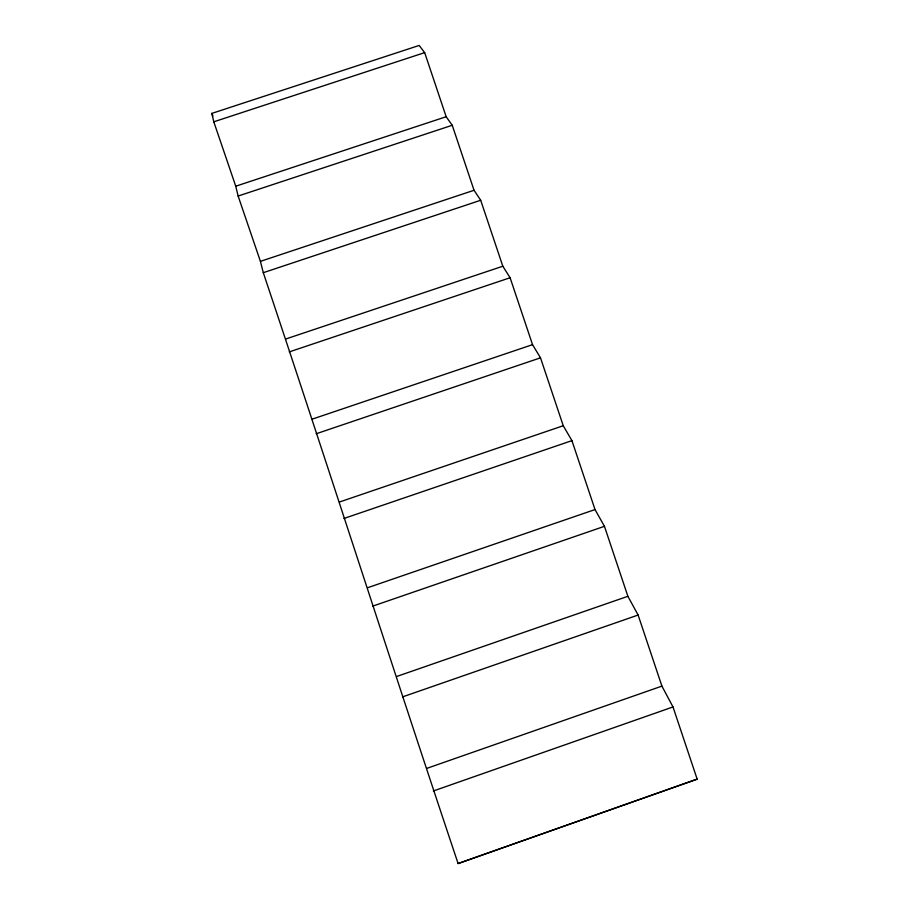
<?xml version="1.0" encoding="UTF-8"?>
<svg xmlns="http://www.w3.org/2000/svg" width="909" height="909" viewBox="0 0 909 909"><rect width="100%" height="100%" fill="white"/><g stroke="black" fill="none" stroke-linecap="round" stroke-linejoin="round"><path stroke-width="1.36" d="M697.158 779.138L458.113 863.55C392.199 666.888 329.126 469.351 263.292 272.689L260.417 261.36L238.135 196.037L235.749 186.209L213.785 121.806L211.842 113.398L419.163 45.45L424.673 52.631L446.171 116.727L452.239 125.272L474.043 190.276L480.702 200.264L502.813 266.223L510.108 277.745L532.538 344.659L540.503 357.828L563.25 425.73L571.931 440.638L595.02 509.563L604.451 526.322L627.88 596.304L638.118 615.041L661.911 686.113L673.001 706.952L697.158 779.138L458.113 863.55M426.866 768.355L661.911 686.113M433.354 790.978L673.001 706.952M396.699 676.478L627.88 596.304M402.494 696.908L638.118 615.041M367.566 587.748L595.02 509.563M372.701 606.133L604.451 526.322M339.421 502.029L563.25 425.73M343.943 518.471L571.931 440.638M316.15 433.775L540.503 357.828M312.219 419.14L532.538 344.659M285.892 338.966L502.813 266.223M289.278 351.897L510.108 277.745M260.417 261.36L474.043 190.276M263.292 272.689L480.702 200.264M235.749 186.209L446.171 116.727M238.135 196.037L452.239 125.272M213.785 121.806L424.673 52.631M211.842 113.398L212.899 115.988"/></g></svg>
